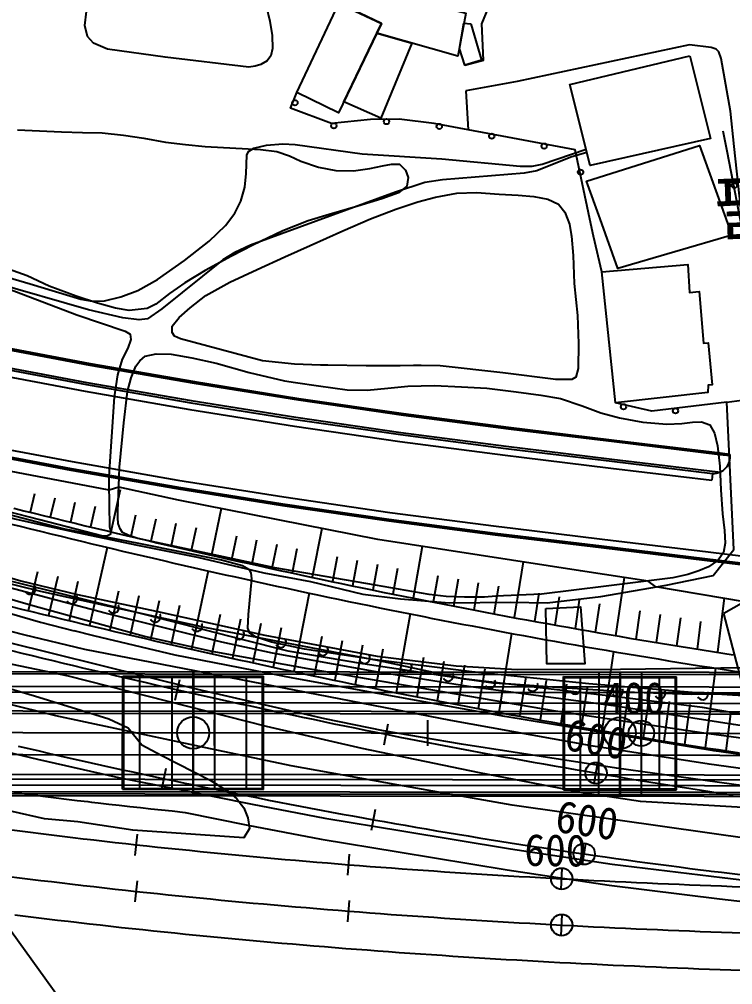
# Model space of a CAD drawing. Header units: millimetres. Extents: x 6886 to 7682, y 1103 to 1809.
# Drawn here: x 7577 to 7643.9, y 1452.1 to 1542.6 of the extents above; entities that cross this region are included whole.
import ezdxf
from ezdxf.xclip import XClip

# ---------------------------------------------------------------- set-up
doc = ezdxf.new("R2010")
doc.units = ezdxf.units.MM
doc.header["$LTSCALE"] = 10
doc.header["$MEASUREMENT"] = 0
doc.header["$XCLIPFRAME"] = 2
for name, color, linetype in [('TN-CABL', 4, 'Continuous'), ('TZ-BASE', 253, 'Continuous'), ('TZ-CABL', 4, 'Continuous')]:
    doc.layers.add(name, color=color, linetype=linetype)
doc.styles.get("Standard").update_dxf_attribs({"font": 'GulimChe.ttf'})
doc.linetypes.add('ZIGZAG', pattern='A,0.0001,-0.2,[131,ltypeshp.shx,S=0.2,R=0,X=-0.2,Y=0],-0.4,[131,ltypeshp.shx,S=0.2,R=180,X=0.2,Y=0],-0.2', length=0.8001)

# ---------------------------------------------------------------- blocks, each defined once
blk = doc.blocks.new('AZ0801')
at = {"color": 0}
blk.add_arc((0, 0), 0.5, 180, 0, dxfattribs=at)
blk = doc.blocks.new('AAC001')
at = {"color": 0}
blk.add_circle((0, -0.25), 0.25, dxfattribs=at)
blk = doc.blocks.new('JD-FGHFFHHF5RSFGS')
at = {"layer": 'TZ-BASE'}
for p, q in [((666.673, 24.383, 44.058), (666.595, 23.738, 44.058)), ((611.158, 22.83), (610.271, 18.915)), ((603.132, 22.457), (602.725, 20.747)), ((605.03, 22.061), (604.611, 20.283)), ((606.926, 21.664), (606.497, 19.823)), ((608.821, 21.268), (608.384, 19.367)), ((620.631, 21.086), (619.708, 16.723)), ((612.607, 20.479), (612.158, 18.468)), ((614.499, 20.085), (614.045, 18.025)), ((616.39, 19.691), (615.932, 17.587)), ((618.28, 19.298), (617.82, 17.153)), ((630.049, 19.23), (629.153, 14.646)), ((622.058, 18.511), (621.596, 16.298)), ((623.945, 18.117), (623.485, 15.878)), ((609.939, 17.453), (608.28, 10.138)), ((625.831, 17.724), (625.374, 15.462)), ((627.717, 17.331), (627.264, 15.052)), ((639.473, 17.549), (638.607, 12.693)), ((631.491, 16.574), (631.044, 14.245)), ((633.379, 16.211), (632.934, 13.849)), ((635.266, 15.847), (634.823, 13.459)), ((637.153, 15.484), (636.714, 13.074)), ((648.927, 16.088), (648.085, 10.87)), ((603.408, 15.172), (602.548, 11.522)), ((605.308, 14.709), (604.458, 11.056)), ((619.398, 15.255), (617.845, 7.917)), ((640.933, 14.793), (640.5, 12.318)), ((658.38, 14.638), (657.593, 9.18)), ((607.208, 14.25), (606.369, 10.595)), ((642.826, 14.464), (642.395, 11.948)), ((644.719, 14.136), (644.29, 11.584)), ((646.613, 13.807), (646.187, 11.224)), ((611.011, 13.345), (610.192, 9.685)), ((612.913, 12.898), (612.104, 9.236)), ((628.866, 13.174), (627.427, 5.812)), ((650.399, 13.15), (649.984, 10.522)), ((652.293, 12.822), (651.885, 10.178)), ((667.776, 12.717), (667.128, 7.622)), ((670.755, 12.992), (667.722, 11.245)), ((614.815, 12.456), (614.017, 8.792)), ((616.718, 12.019), (615.931, 8.352)), ((654.187, 12.493), (653.786, 9.84)), ((656.081, 12.165), (655.689, 9.507)), ((620.525, 11.158), (619.76, 7.486)), ((638.343, 11.216), (637.026, 3.831)), ((659.87, 11.503), (659.498, 8.858)), ((661.765, 11.17), (661.403, 8.541)), ((669.582, 4.238), (667.722, 11.245)), ((622.43, 10.734), (621.676, 7.061)), ((624.335, 10.316), (623.592, 6.639)), ((663.66, 10.837), (663.31, 8.229)), ((665.555, 10.503), (665.218, 7.923)), ((626.24, 9.902), (625.509, 6.223)), ((630.053, 9.089), (629.345, 5.405)), ((647.846, 9.389), (646.652, 1.983)), ((631.96, 8.69), (631.264, 5.004)), ((633.867, 8.296), (633.184, 4.608)), ((635.775, 7.907), (635.104, 4.217)), ((657.379, 7.695), (656.308, 0.269)), ((639.595, 7.145), (638.949, 3.451)), ((641.507, 6.772), (640.873, 3.076)), ((643.42, 6.405), (642.798, 2.706)), ((617.977, 5.8), (617.966, -5.64)), ((618.027, 5.8), (618.016, -5.64)), ((645.334, 6.043), (644.725, 2.341)), ((656.002, 5.743), (655.991, -5.657)), ((657.977, 5.761), (657.966, -5.679)), ((658.027, 5.761), (658.016, -5.679)), ((660.002, 5.739), (659.991, -5.661)), ((666.938, 6.134), (665.991, -1.309)), ((611.392, -5.214), (611.402, 5.386)), ((611.402, 5.386), (624.602, 5.373)), ((611.492, -5.114), (611.502, 5.286)), ((611.502, 5.286), (624.502, 5.273)), ((612.992, -5.116), (613.002, 5.284)), ((616.002, 5.282), (615.992, -5.118)), ((616.313, 3.137), (616.755, 5.088)), ((620.002, 5.278), (619.992, -5.122)), ((622.992, -5.125), (623.002, 5.275)), ((624.492, -5.127), (624.502, 5.273)), ((624.592, -5.227), (624.602, 5.373)), ((649.166, 5.334), (648.581, 1.629)), ((651.083, 4.988), (650.511, 1.281)), ((653.002, 4.647), (652.442, 0.938)), ((652.692, -5.254), (652.702, 5.346)), ((652.702, 5.346), (663.302, 5.336)), ((652.792, -5.154), (652.802, 5.246)), ((652.802, 5.246), (663.202, 5.236)), ((654.292, -5.156), (654.302, 5.244)), ((661.692, -5.163), (661.702, 5.237)), ((663.192, -5.164), (663.202, 5.236)), ((663.291, -5.264), (663.302, 5.336)), ((654.922, 4.312), (654.375, 0.601)), ((658.765, 3.657), (658.242, -0.058)), ((660.689, 3.338), (660.178, -0.379)), ((662.613, 3.024), (662.115, -0.694)), ((664.538, 2.715), (664.053, -1.004)), ((668.393, 2.114), (667.932, -1.609)), ((619.995, -1.122), (619.998, 1.278)), ((635.897, -1.042), (636.289, 0.919)), ((639.995, -1.142), (639.998, 1.258)), ((659.995, -1.161), (659.998, 1.239)), ((655.592, -4.681), (655.927, -2.709)), ((615.07, -5.199), (615.485, -3.242)), ((611.392, -5.214), (624.592, -5.227)), ((611.492, -5.114), (624.492, -5.127)), ((652.692, -5.254), (663.291, -5.264)), ((652.792, -5.154), (663.192, -5.164)), ((634.726, -9.053), (635.079, -7.084)), ((612.567, -11.405), (612.784, -9.417)), ((654.5, -12.258), (654.787, -10.279)), ((632.508, -13.276), (632.666, -11.282)), ((652.489, -14.596), (652.596, -12.599)), ((612.558, -15.773), (612.773, -13.785)), ((632.5, -17.627), (632.657, -15.633)), ((652.482, -18.932), (652.588, -16.935))]:
    blk.add_line(p, q, dxfattribs=at)
for points in [[(600.95, 11.915), (601.917, 11.677), (602.884, 11.44), (603.852, 11.204), (604.819, 10.969), (605.787, 10.735), (606.755, 10.502), (607.723, 10.27), (608.692, 10.04), (609.661, 9.81), (610.63, 9.582), (611.599, 9.354), (612.568, 9.128), (613.538, 8.903), (614.507, 8.679), (615.477, 8.456), (616.448, 8.234), (617.418, 8.014), (618.389, 7.794), (619.36, 7.576), (620.331, 7.359), (621.302, 7.143), (622.274, 6.928), (623.246, 6.715), (624.218, 6.503), (625.19, 6.292), (626.163, 6.082), (627.135, 5.874), (628.108, 5.667), (629.082, 5.461), (630.055, 5.256), (631.029, 5.053), (632.003, 4.851), (632.977, 4.65), (633.951, 4.451), (634.926, 4.253), (635.901, 4.056), (636.876, 3.861), (637.852, 3.667), (638.309, 3.577), (638.826, 3.475), (639.802, 3.284), (640.778, 3.094), (641.754, 2.906), (642.731, 2.719), (643.708, 2.533), (644.685, 2.349), (645.662, 2.166), (646.64, 1.985), (647.618, 1.805), (648.596, 1.626), (649.574, 1.449), (650.553, 1.273), (651.532, 1.099), (652.511, 0.926), (653.49, 0.754), (654.47, 0.584), (655.45, 0.415), (656.43, 0.248), (657.41, 0.082), (658.391, -0.082), (659.371, -0.246), (660.353, -0.407), (661.334, -0.568), (662.315, -0.727), (663.297, -0.884), (664.279, -1.04), (665.261, -1.195), (666.244, -1.349), (667.226, -1.501), (668.209, -1.651), (669.192, -1.8)], [(600.963, 7.792), (601.934, 7.554), (602.906, 7.317), (603.878, 7.081), (604.85, 6.846), (605.822, 6.613), (606.794, 6.38), (607.767, 6.148), (608.74, 5.917), (609.714, 5.688), (610.687, 5.459), (611.661, 5.232), (612.635, 5.006), (613.609, 4.781), (614.584, 4.557), (615.559, 4.334), (616.534, 4.113), (617.509, 3.892), (618.485, 3.673), (619.461, 3.455), (620.437, 3.238), (621.414, 3.022), (622.39, 2.808), (623.367, 2.594), (624.345, 2.382), (625.322, 2.172), (626.3, 1.962), (627.278, 1.754), (628.256, 1.547), (629.235, 1.341), (630.214, 1.137), (631.193, 0.934), (632.172, 0.732), (633.152, 0.532), (634.132, 0.333), (635.112, 0.135), (636.093, -0.061), (637.074, -0.256), (637.533, -0.347), (638.055, -0.45), (639.036, -0.642), (640.018, -0.833), (641, -1.023), (641.982, -1.211), (642.964, -1.397), (643.947, -1.582), (644.93, -1.766), (645.913, -1.949), (646.897, -2.13), (647.88, -2.309), (648.864, -2.487), (649.849, -2.664), (650.833, -2.84), (651.818, -3.014), (652.803, -3.186), (653.788, -3.357), (654.774, -3.527), (655.759, -3.695), (656.745, -3.862), (657.731, -4.028), (658.718, -4.192), (659.705, -4.355), (660.691, -4.516), (661.679, -4.676), (662.666, -4.834), (663.654, -4.991), (664.641, -5.147), (665.629, -5.301), (666.618, -5.454), (667.606, -5.605), (668.595, -5.755)], [(600.76, -8.993), (601.751, -9.12), (602.743, -9.246), (603.736, -9.37), (604.728, -9.492), (605.721, -9.613), (606.714, -9.732), (607.707, -9.849), (608.074, -9.892), (608.7, -9.965), (609.694, -10.079), (610.687, -10.191), (611.681, -10.302), (612.675, -10.411), (613.669, -10.519), (614.664, -10.625), (615.658, -10.73), (616.653, -10.833), (617.648, -10.934), (618.643, -11.034), (619.638, -11.133), (620.633, -11.229), (621.628, -11.325), (622.624, -11.419), (623.62, -11.511), (624.615, -11.602), (625.611, -11.692), (626.608, -11.78), (627.604, -11.867), (628.6, -11.952), (629.597, -12.036), (630.593, -12.118), (631.59, -12.199), (632.587, -12.279), (633.584, -12.357), (634.581, -12.434), (635.578, -12.51), (636.575, -12.584), (637.572, -12.657), (638.57, -12.728), (639.567, -12.799), (640.565, -12.868), (641.563, -12.935), (642.56, -13.002), (643.558, -13.067), (644.556, -13.131), (645.554, -13.193), (646.552, -13.255), (647.551, -13.315), (648.549, -13.374), (649.547, -13.431), (650.546, -13.488), (651.544, -13.543), (652.543, -13.597), (653.541, -13.65), (654.54, -13.702), (655.539, -13.753), (656.537, -13.802), (657.536, -13.851), (658.535, -13.898), (659.534, -13.944), (660.533, -13.99), (661.532, -14.034), (662.531, -14.077), (663.53, -14.118), (664.529, -14.159), (665.529, -14.199), (666.528, -14.238), (667.527, -14.276), (668.526, -14.313), (669.526, -14.348)], [(506.827, 26.032), (532.459, 17.693), (541.556, 14.79), (551.383, 11.735), (559.339, 9.339), (570.934, 6.005), (574.981, 4.925), (581.529, 3.177), (583.564, 2.638), (594.751, -0.323), (603.411, -2.383), (611.011, -4.116), (616.414, -5.163), (623.521, -6.618), (630.333, -7.926), (637.541, -9.106), (647.746, -10.79), (657.257, -12.223), (667.572, -13.491), (675.652, -14.435), (685.236, -15.372), (694.757, -16.266), (699.981, -16.599)], [(601.613, -1.174), (602.587, -1.401), (603.561, -1.626), (604.536, -1.85), (605.511, -2.072), (606.486, -2.293), (607.462, -2.513), (608.438, -2.732), (609.414, -2.949), (610.39, -3.164), (611.367, -3.378), (612.344, -3.591), (613.321, -3.802), (614.299, -4.012), (615.277, -4.221), (616.256, -4.428), (617.234, -4.633), (618.213, -4.837), (619.192, -5.04), (620.172, -5.241), (621.152, -5.44), (622.132, -5.638), (623.112, -5.835), (624.093, -6.029), (625.074, -6.223), (626.056, -6.415), (627.037, -6.605), (628.019, -6.793), (628.83, -6.948), (629.002, -6.981), (629.984, -7.166), (630.967, -7.35), (631.951, -7.532), (632.934, -7.713), (633.918, -7.891), (634.902, -8.069), (635.887, -8.244), (636.871, -8.418), (637.857, -8.591), (638.842, -8.761), (639.827, -8.93), (640.813, -9.098), (641.8, -9.263), (642.786, -9.428), (643.773, -9.59), (644.76, -9.751), (645.747, -9.91), (646.734, -10.068), (647.722, -10.224), (648.71, -10.378), (649.699, -10.53), (650.687, -10.681), (651.676, -10.831), (652.665, -10.978), (653.654, -11.124), (654.644, -11.269), (655.633, -11.411), (656.623, -11.552), (657.614, -11.692), (658.604, -11.83), (659.595, -11.966), (660.586, -12.1), (661.577, -12.233), (662.568, -12.364), (663.56, -12.494), (664.552, -12.621), (665.544, -12.748), (666.366, -12.851), (666.536, -12.872), (667.528, -12.995), (668.521, -13.116), (669.514, -13.236)], [(600.748, -13.373), (601.74, -13.499), (602.732, -13.624), (603.725, -13.746), (604.717, -13.868), (605.71, -13.987), (606.703, -14.105), (607.484, -14.197), (607.697, -14.222), (608.69, -14.336), (609.683, -14.45), (610.677, -14.561), (611.671, -14.671), (612.665, -14.779), (613.659, -14.886), (614.654, -14.991), (615.648, -15.095), (616.643, -15.197), (617.638, -15.298), (618.633, -15.397), (619.628, -15.494), (620.624, -15.59), (621.619, -15.685), (622.615, -15.778), (623.611, -15.87), (624.607, -15.96), (625.603, -16.049), (626.599, -16.136), (627.595, -16.222), (628.592, -16.306), (629.588, -16.389), (630.585, -16.471), (631.582, -16.551), (632.578, -16.63), (633.575, -16.707), (634.572, -16.783), (635.57, -16.858), (636.567, -16.932), (637.564, -17.004), (638.562, -17.075), (639.559, -17.144), (640.557, -17.212), (641.555, -17.279), (642.553, -17.345), (643.551, -17.409), (644.549, -17.472), (645.547, -17.534), (646.545, -17.595), (647.543, -17.654), (648.541, -17.712), (649.54, -17.769), (650.538, -17.825), (651.537, -17.88), (652.535, -17.933), (653.534, -17.986), (654.533, -18.037), (655.531, -18.087), (656.53, -18.136), (657.529, -18.184), (658.528, -18.23), (659.527, -18.276), (660.526, -18.32), (661.525, -18.364), (662.524, -18.406), (663.523, -18.448), (664.522, -18.488), (665.522, -18.527), (666.521, -18.565), (667.52, -18.603), (668.519, -18.639), (669.519, -18.674)], [(601.208, -5.522), (602.194, -5.649), (603.18, -5.773), (604.167, -5.897), (605.153, -6.018), (606.14, -6.138), (607.127, -6.256), (608.116, -6.373), (608.48, -6.416), (609.102, -6.488), (610.09, -6.601), (611.078, -6.713), (612.066, -6.823), (613.055, -6.932), (614.043, -7.039), (615.032, -7.145), (616.021, -7.248), (617.254, -7.376), (623.132, -8.579), (629.982, -9.895), (637.217, -11.079), (647.434, -12.766), (656.986, -14.205), (667.334, -15.476), (675.439, -16.424)], [(600.827, 19.672), (601.786, 19.434), (602.746, 19.196), (603.705, 18.96), (604.665, 18.725), (605.625, 18.491), (606.585, 18.258), (607.545, 18.026), (608.505, 17.795), (609.465, 17.565), (610.426, 17.337), (611.386, 17.109), (612.347, 16.882), (613.308, 16.657), (614.269, 16.433), (615.23, 16.209), (616.191, 15.987), (617.153, 15.766), (618.114, 15.547), (619.076, 15.328), (620.038, 15.111), (621, 14.894), (621.962, 14.679), (622.925, 14.466), (623.887, 14.253), (624.85, 14.042), (625.812, 13.831), (626.775, 13.623), (627.739, 13.415), (628.702, 13.208), (629.665, 13.003), (630.629, 12.8), (631.593, 12.597), (632.556, 12.396), (633.521, 12.196), (634.485, 11.997), (635.449, 11.8), (636.414, 11.604), (637.378, 11.409), (638.343, 11.216), (639.31, 11.024), (639.764, 10.934), (640.271, 10.834), (641.239, 10.645), (642.204, 10.457), (643.17, 10.271), (644.136, 10.086), (645.102, 9.902), (646.069, 9.72), (647.036, 9.539), (648.003, 9.36), (648.97, 9.182), (649.938, 9.005), (650.905, 8.83), (651.873, 8.656), (652.842, 8.484), (653.81, 8.313), (654.779, 8.143), (655.748, 7.974), (656.717, 7.808), (657.687, 7.642), (658.657, 7.478), (659.627, 7.315), (660.597, 7.154), (661.568, 6.994), (662.538, 6.835), (663.509, 6.678), (664.48, 6.522), (665.452, 6.367), (666.423, 6.214), (667.395, 6.062), (668.367, 5.912), (669.339, 5.763)], [(601.189, 21.127), (602.147, 20.89), (603.105, 20.653), (604.063, 20.417), (605.021, 20.182), (605.979, 19.949), (606.938, 19.716), (607.896, 19.484), (608.855, 19.254), (609.813, 19.024), (610.772, 18.796), (611.731, 18.569), (612.69, 18.343), (613.65, 18.117), (614.609, 17.894), (615.568, 17.671), (616.528, 17.449), (617.488, 17.228), (618.448, 17.009), (619.408, 16.791), (620.368, 16.574), (621.328, 16.358), (622.288, 16.143), (623.249, 15.93), (624.21, 15.718), (625.17, 15.507), (626.131, 15.297), (627.093, 15.089), (628.054, 14.881), (629.015, 14.675), (629.977, 14.471), (630.938, 14.267), (631.9, 14.065), (632.862, 13.864), (633.824, 13.665), (634.786, 13.467), (635.749, 13.27), (636.711, 13.074), (637.674, 12.88), (638.637, 12.687), (639.602, 12.495), (640.055, 12.406), (640.561, 12.306), (641.526, 12.117), (642.489, 11.93), (643.453, 11.744), (644.417, 11.559), (645.381, 11.376), (646.345, 11.194), (647.31, 11.014), (648.275, 10.835), (649.24, 10.657), (650.206, 10.481), (651.172, 10.306), (652.138, 10.133), (653.104, 9.961), (654.07, 9.79), (655.037, 9.621), (656.004, 9.453), (656.971, 9.286), (657.938, 9.121), (658.906, 8.957), (659.874, 8.794), (660.842, 8.633), (661.811, 8.474), (662.779, 8.315), (663.748, 8.158), (664.717, 8.003), (665.686, 7.849), (666.656, 7.696), (667.625, 7.545), (668.595, 7.395)], [(669.662, 12.362), (661.366, 13.757), (660.654, 14.293), (654.293, 15.258), (635.309, 18.193), (616.63, 21.875), (611.021, 23.081), (610.123, 22.829), (598.121, 25.105), (584.415, 28.785), (583.177, 28.739), (579.891, 29.626), (561.688, 33.855), (543.538, 38.34), (538.586, 38.423)], [(601.301, -16.971), (602.299, -17.097), (603.297, -17.22), (604.296, -17.342), (605.294, -17.463), (606.293, -17.581), (607.077, -17.673), (607.292, -17.698), (608.291, -17.814), (609.29, -17.927), (610.29, -18.04), (611.289, -18.15), (612.289, -18.259), (613.288, -18.366), (614.288, -18.472), (615.288, -18.576), (616.288, -18.679), (617.289, -18.78), (618.289, -18.88), (619.29, -18.978), (620.29, -19.074), (621.291, -19.169), (622.292, -19.263), (623.293, -19.355), (624.294, -19.446), (625.295, -19.535), (626.296, -19.623), (627.297, -19.709), (628.298, -19.794), (629.3, -19.877), (630.301, -19.959), (631.303, -20.04), (632.305, -20.119), (633.307, -20.197), (634.308, -20.273), (635.31, -20.349), (636.312, -20.422), (637.314, -20.495), (638.316, -20.566), (639.318, -20.636), (640.321, -20.704), (641.323, -20.772), (642.325, -20.837), (643.327, -20.902), (644.33, -20.965), (645.332, -21.028), (646.335, -21.089), (647.337, -21.148), (648.34, -21.207), (649.342, -21.264), (650.345, -21.32), (651.347, -21.375), (652.35, -21.429), (653.353, -21.481), (654.355, -21.532), (655.358, -21.583), (656.361, -21.632), (657.364, -21.68), (658.366, -21.727), (659.369, -21.772), (660.372, -21.817), (661.375, -21.861), (662.378, -21.903), (663.38, -21.945), (664.383, -21.985), (665.386, -22.024), (666.389, -22.063), (667.39, -22.1), (668.393, -22.136), (669.395, -22.172)], [(699.984, -12.595), (698.452, -12.497), (690.569, -11.907), (681.049, -10.976), (670.346, -9.901), (657.801, -8.107), (647.9, -6.687), (637.284, -4.824), (627.201, -3.006), (618.581, -1.21), (610.704, 0.481), (605.132, 1.68), (595.795, 3.97), (587.976, 5.928), (580.78, 7.782)], [(498.047, 5.916), (700.002, 5.72)], [(498.047, 5.716), (700.002, 5.52)], [(498.046, 4.546), (700.001, 4.35)], [(-0.035, 2.05), (19.974, 2.333), (39.983, 2.51), (59.99, 2.603), (79.995, 2.636), (99.998, 2.632), (112.168, 2.621), (699.999, 2.05)], [(0, 0), (19.998, 0.283), (39.997, 0.46), (59.997, 0.553), (79.997, 0.586), (99.997, 0.582), (112.166, 0.571), (699.997, 0)], [(0.035, -2.05), (0.036, -2.05), (20.022, -1.767), (40.011, -1.59), (60.003, -1.497), (79.998, -1.464), (99.996, -1.468), (112.165, -1.479), (699.995, -2.05)], [(498.037, -4.154), (699.992, -4.35)], [(498.036, -5.324), (699.991, -5.52)], [(498.036, -5.524), (699.991, -5.72)]]:
    blk.add_lwpolyline(points, dxfattribs=at)
blk.add_lwpolyline([(236.05, 97.588), (337.402, 73.324, -0.01357), (347.99, 70.483), (405.686, 53.313, -0.010961), (414.116, 50.602), (541.34, 6.583, -0.046142), (550.064, 2.632), (560.033, -3.043, 0.13329), (574.236, -6.708), (580.822, -6.626, -0.244233), (598.936, -15.75), (610.099, -31.218, 0.241251), (620.657, -36.61), (654.321, -36.568)], format="xyb", dxfattribs=at)
for points, elevation in [([(511.591, 57.931), (521.266, 55.397), (530.939, 52.865), (540.614, 50.331), (550.287, 47.799), (556.641, 46.134), (559.921, 45.284), (569.555, 42.885), (579.208, 40.627), (588.893, 38.508), (598.608, 36.526), (608.349, 34.684), (618.115, 32.981), (627.906, 31.418), (637.717, 29.995), (647.565, 28.71), (649.094, 28.524), (657.463, 27.511), (667.39, 26.311), (668.306, 26.2)], 44.058), ([(511.553, 57.785), (521.228, 55.252), (530.901, 52.719), (540.576, 50.186), (550.249, 47.653), (556.603, 45.989), (559.884, 45.138), (569.52, 42.739), (579.175, 40.481), (588.862, 38.361), (598.579, 36.379), (608.322, 34.537), (618.091, 32.834), (627.884, 31.27), (637.697, 29.847), (647.546, 28.561), (649.076, 28.375), (657.445, 27.362), (667.372, 26.162), (668.325, 26.047)], 44.058), ([(511.135, 56.189), (520.81, 53.656), (530.483, 51.123), (540.158, 48.59), (549.831, 46.057), (556.187, 44.392), (559.477, 43.539), (569.132, 41.135), (578.811, 38.871), (588.521, 36.747), (598.261, 34.76), (608.027, 32.913), (617.819, 31.206), (627.635, 29.639), (637.472, 28.212), (647.34, 26.924), (648.877, 26.737), (657.246, 25.724), (667.174, 24.524), (667.376, 24.499)], 44.058), ([(511.084, 55.996), (520.759, 53.462), (530.432, 50.93), (540.107, 48.396), (549.78, 45.864), (556.137, 44.199), (559.428, 43.345), (569.085, 40.941), (578.766, 38.676), (588.48, 36.551), (598.222, 34.564), (607.991, 32.717), (617.786, 31.009), (627.605, 29.441), (637.444, 28.014), (647.315, 26.725), (648.852, 26.538), (657.222, 25.526), (666.673, 24.383)], 44.058), ([(510.92, 55.367), (520.594, 52.833), (530.268, 50.301), (539.942, 47.767), (549.616, 45.235), (555.973, 43.57), (559.268, 42.715), (568.933, 40.309), (578.623, 38.042), (588.345, 35.915), (598.097, 33.926), (607.875, 32.077), (617.679, 30.368), (627.507, 28.798), (637.356, 27.37), (647.234, 26.08), (648.774, 25.893), (657.144, 24.881), (666.595, 23.738)], 44.058), ([(509.224, 48.885), (518.897, 46.352), (528.571, 43.819), (538.245, 41.286), (547.919, 38.753), (554.283, 37.086), (557.618, 36.222), (567.36, 33.796), (577.144, 31.507), (586.959, 29.36), (596.805, 27.351), (606.677, 25.485), (616.575, 23.759), (626.498, 22.175), (636.441, 20.733), (646.396, 19.433), (647.965, 19.242), (656.34, 18.229), (666.268, 17.028), (676.194, 15.827), (686.122, 14.627), (696.05, 13.425), (696.188, 13.409), (700.009, 12.974)], 44.058), ([(509.059, 48.256), (518.732, 45.723), (528.406, 43.191), (538.08, 40.657), (547.754, 38.125), (554.119, 36.457), (557.457, 35.592), (567.208, 33.164), (577, 30.873), (586.825, 28.724), (596.679, 26.714), (606.561, 24.845), (616.468, 23.118), (626.4, 21.532), (636.352, 20.089), (646.314, 18.788), (647.886, 18.597), (656.262, 17.584), (666.19, 16.383), (676.116, 15.182), (679.395, 14.786)], 44.058), ([(509.021, 48.111), (518.694, 45.578), (528.368, 43.045), (538.042, 40.512), (547.716, 37.979), (554.081, 36.312), (557.421, 35.446), (567.173, 33.018), (576.967, 30.727), (586.794, 28.577), (596.65, 26.566), (606.534, 24.698), (616.443, 22.97), (626.378, 21.384), (636.332, 19.94), (646.295, 18.639), (647.868, 18.448), (656.244, 17.435), (666.172, 16.234), (676.098, 15.033), (679.377, 14.637)], 44.058), ([(593.447, 44.852), (602.742, 42.145), (607.468, 40.721), (608.539, 40.517), (609.696, 40.569), (611.233, 40.917), (612.811, 41.511), (614.647, 42.557), (617.187, 44.325), (619.487, 46.148), (621.028, 47.61), (621.92, 48.753), (622.471, 49.9), (622.842, 51.202), (622.972, 52.497), (623.031, 54.197), (623.18, 54.538), (623.689, 54.851), (624.86, 55.131), (626.401, 55.271), (627.559, 55.212), (633.843, 54.319), (641.317, 53.874), (648.638, 53.165), (649.766, 53.177), (650.702, 53.369), (654.828, 54.771)], 41), ([(654.905, 54.463), (653.398, 54.027), (650.205, 52.748), (649.031, 52.527), (641.363, 51.893), (639.713, 51.653), (636.952, 50.725), (623.36, 45.763), (621.922, 45.095), (620.791, 44.384), (615.072, 39.819), (613.726, 38.879), (612.946, 38.776), (611.407, 38.971), (608.193, 39.715), (599.275, 42.286), (598.213, 42.607)], 40), ([(603.296, 19.846), (598.841, 21.002), (591.932, 22.884)], 40), ([(676.154, 3.146), (665.505, 3.784), (655.085, 4.665), (644.114, 5.792), (634.824, 6.943), (628.446, 7.918), (625.332, 8.571), (623.839, 9.058), (623.301, 9.408), (623.134, 9.868), (623.198, 11.167), (623.503, 14.518), (623.448, 15.072), (623.274, 15.356), (622.614, 15.715), (620.644, 16.252), (613.061, 17.775), (605.821, 19.191), (603.296, 19.846)], 40), ([(699.996, -0.183), (689.458, -0.164), (680.525, -0.218), (678.934, -0.057), (671.165, 1.523), (665.746, 2.447), (658.209, 3.393), (643.047, 5.169), (633.901, 6.533), (626.893, 7.735), (622.556, 8.833), (613.571, 11.138), (600.251, 14.436), (595.643, 15.734)], 41), ([(699.994, -3.177), (694.278, -2.973), (685.783, -2.481), (681.218, -2.028), (665.859, 0.047), (651.949, 2.102), (628.769, 6.068), (619.797, 7.709), (613.442, 9.113), (603.201, 11.927), (593.64, 14.657)], 43), ([(699.995, -1.71), (692.889, -1.535), (683.267, -1.166), (680.166, -0.869), (668.644, 0.869), (657.618, 2.576), (643.796, 4.403), (634.97, 5.819), (625.439, 7.532), (620.673, 8.572), (609.752, 11.286), (594.778, 15.269)], 42), ([(592.054, 13.805), (603.694, 10.446), (606.835, 9.635)], 44), ([(699.989, -8.162), (694.679, -7.8), (685.05, -6.831), (672.034, -5.227), (657.668, -3.23), (643.144, -0.977), (635.844, 0.265), (630.326, 1.383), (618.039, 4.222), (596.109, 9.669), (588.169, 11.717)], 46), ([(699.991, -6.147), (683.833, -4.965), (675.666, -4.141), (666.345, -2.872), (655.478, -1.159), (642.155, 1.243), (607.838, 7.874), (602.139, 9.244), (593.482, 11.476)], 45), ([(699.992, -4.675), (684.335, -3.504), (673.16, -2.484), (666.797, -1.626), (647.22, 1.598), (627.37, 5.187), (616.309, 7.363), (608.702, 9.15), (606.835, 9.635)], 44), ([(586.947, 7.911), (598.135, 5.021), (603.141, 3.548), (610.085, 1.396), (611.907, 0.552), (613.176, -1.035), (615.003, -2.013), (619.581, -4.354), (621.331, -5.442), (622.109, -6.124), (622.736, -6.944), (623.12, -7.885), (623.279, -8.891), (622.743, -9.75), (612.357, -9.053), (607.181, -8.253), (604.075, -7.979), (601.046, -7.3), (596.949, -6.665), (589.937, -4.618), (586.899, -3.819), (585.716, -3.401)], 48), ([(670.566, -6.995), (659.916, -6.361), (654.749, -5.564), (644.833, -3.679), (633.826, -1.403), (624.862, 0.664), (606.321, 5.375), (600.318, 6.632), (596.158, 7.425)], 47)]:
    blk.add_lwpolyline(points, dxfattribs=dict(at, elevation=elevation))
for points in [[(624.831, 68.191, 43.487), (625.195, 66.758, 43.487), (625.411, 65.419, 43.436), (625.435, 64.204, 43.298), (625.292, 63.515, 43.293), (624.95, 63.036, 43.237), (624.349, 62.693, 43.288), (623.812, 62.543, 43.293), (623.212, 62.446, 43.288), (615.371, 63.39, 43.201), (609.967, 64.143, 43.334), (608.65, 64.706, 43.334), (608.094, 65.319, 43.349), (607.857, 66.344, 43.533), (608.008, 67.68, 43.614)], [(643.446, 62.651, 43.722), (645.21, 63.108, 42.431), (645.051, 66.499, 42.517), (645.633, 67.939, 42.65), (645.985, 68.758, 42.875), (646.187, 69.665, 43.155), (646.238, 70.5, 43.38), (646.165, 71.463, 43.518), (646.042, 72.586, 43.548), (645.964, 73.057, 43.569)], [(632.253, 68.15, 44.291), (633.2, 70.176, 44.048), (643.548, 67.51, 44.012), (642.815, 63.471, 44.16), (635.204, 65.637, 44.368), (635.646, 66.554, 44.37), (632.253, 68.15, 44.291)], [(631.668, 68.425, 44.278), (635.646, 66.554, 44.37), (631.611, 58.173, 44.354), (627.708, 60.062, 44.257), (631.668, 68.425, 44.278)], [(644.021, 66.521, 43.666), (645.009, 63.109, 43.589), (643.446, 62.651, 43.722), (642.947, 64.196, 44.134), (643.377, 66.569, 44.047), (644.021, 66.521, 43.666)], [(638.504, 64.698, 44.278), (635.597, 57.673, 44.104), (632.106, 59.201, 44.356), (635.204, 65.637, 44.368), (638.504, 64.698, 44.278)], [(668.71, 55.003, 40.751), (668.353, 58.313, 40.522), (667.481, 63.259, 40.946), (667.265, 63.875, 41.022), (667.018, 64.144, 41.022), (666.531, 64.305, 41.032), (664.518, 64.543, 41.43), (648.355, 61.095, 42.329), (643.558, 60.224, 42.451)], [(601.53, 56.58, 41.553), (605.653, 56.39, 41.41), (607.63, 56.323, 41.405), (609.483, 56.294, 41.405), (611.476, 56.066, 41.401), (613.39, 55.794, 41.218), (615.404, 55.436, 41.071), (617.283, 55.216, 41.086), (619.129, 55.003, 40.938), (624.313, 54.72, 40.81), (625.833, 54.552, 40.697), (627.044, 54.145, 40.672), (628.095, 53.639, 40.677), (629.733, 53.075, 40.677), (631.372, 52.775, 40.682), (633.026, 52.747, 40.692), (634.548, 52.967, 40.712), (635.735, 53.213, 40.717), (636.599, 53.372, 40.717), (637.341, 53.347, 40.643), (637.898, 52.806, 40.397), (638.163, 52.095, 40.417), (638.024, 51.285, 40.417), (637.246, 50.684, 40.417), (635.686, 50.109, 40.417), (633.441, 49.42, 40.421), (630.745, 48.656, 40.328), (628.781, 48.042, 40.264), (626.396, 47.128, 40.279), (623.596, 45.777, 40.294), (621.58, 44.724, 40.294), (619.132, 43.381, 40.298), (617.217, 42.243, 40.397), (615.793, 41.255, 40.495), (614.5, 40.239, 40.608), (613.704, 39.848, 40.658), (612.016, 39.657, 40.707), (610.709, 39.872, 40.84), (609.051, 40.328, 40.977), (607.046, 40.981, 41.046), (604.52, 41.939, 41.051), (602.442, 42.902, 41.105), (600.701, 43.532, 41.15)], [(664.543, 63.524, 43.701), (666.477, 55.757, 43.145), (655.215, 53.228, 43.563), (653.311, 60.82, 44.043), (664.543, 63.524, 43.701)], [(655.259, 47.774, 41.798), (653.796, 54.695, 42.854), (647.46, 55.905, 42.926), (640.599, 57.184, 43.033), (637.312, 57.573, 43.033), (634.634, 57.553, 43.553), (630.973, 57.175, 43.875), (627.13, 58.596, 44.079), (627.708, 60.062, 44.308)], [(643.558, 60.224, 42.451), (643.788, 56.589, 42.983)], [(667.638, 56.495, 41.017), (668.002, 54.623, 41.08)], [(603.089, 19.735, 40.216), (607.119, 18.842, 40.206), (612.787, 17.659, 40.048), (618.419, 16.537, 39.9), (624.636, 15.06, 39.854), (629.001, 14.242, 39.736), (633.914, 13.083, 39.583), (637.43, 12.638, 39.553), (642.005, 12.258, 39.486), (647.781, 12.324, 39.226), (651.18, 12.265, 39.068), (656.199, 12.862, 38.94), (662.325, 13.924, 38.859), (666.743, 14.816, 38.741), (668.655, 17.257, 38.752), (668.006, 31.065, 41.757), (671.287, 31.487, 41.257), (670, 42.161, 41.043), (669.674, 46.039, 41.369), (668.71, 55.003, 40.751)], [(656.135, 48.245, 41.983), (654.87, 51.782, 41.844), (665.453, 55.104, 41.655), (666.011, 53.552, 41.718)], [(668.002, 54.623, 41.08), (669.674, 46.039, 41.369), (670, 42.161, 41.043)], [(666.011, 53.552, 41.718), (668.474, 46.701, 41.997)], [(630.617, 34.53, 39.522), (629.933, 34.54, 39.522), (627.493, 34.63, 39.522), (624.502, 34.929, 39.522), (616.813, 36.986, 39.522), (616.267, 37.24, 39.522), (616.048, 37.6, 39.522), (616.048, 38.168, 39.522), (616.683, 38.999, 39.522), (617.706, 39.909, 39.522), (619.195, 41.041, 39.522), (621.44, 42.296, 39.522), (623.994, 43.501, 39.522), (626.583, 44.672, 39.522), (628.974, 45.729, 39.522), (632.032, 47.108, 39.522), (634.632, 48.229, 39.522), (637.004, 49.13, 39.522), (639.067, 49.832, 39.522), (640.719, 50.262, 39.522), (642.701, 50.637, 39.522), (644.559, 50.69, 39.522), (646.687, 50.563, 39.522), (648.458, 50.443, 39.522), (649.938, 50.328, 39.522), (651.252, 50.09, 39.522), (652.232, 49.623, 39.522), (652.833, 48.859, 39.522), (653.253, 47.751, 39.522), (653.416, 46.784, 39.522)], [(668.474, 46.701, 41.997), (657.801, 43.588, 42.165), (656.135, 48.245, 41.983)], [(656.307, 43.258, 42.548), (655.506, 46.605, 41.619), (655.259, 47.774, 41.798)], [(653.416, 46.784, 39.522), (653.446, 46.608, 39.522), (653.603, 44.814, 39.522), (653.707, 42.189, 39.522), (654.014, 39.17, 39.522), (654.125, 36.551, 39.522), (654.096, 34.201, 39.522), (653.875, 33.399, 39.522), (653.488, 33.169, 39.522), (653.024, 33.184, 39.522), (651.998, 33.18, 39.522), (647.017, 33.814, 39.522), (641.147, 34.467, 39.522), (639.364, 34.501, 39.522), (638.65, 34.503, 39.522), (637.409, 34.466, 39.522), (634.227, 34.478, 39.522)], [(584.617, 29.407, 39.988), (587.395, 41.341, 39.984), (587.624, 42.31, 39.984), (588.123, 43.2, 39.984), (588.614, 43.565, 39.984), (589.168, 43.707, 39.984), (589.973, 43.814, 39.984), (600.788, 41.658, 39.984), (607.088, 39.238, 39.984), (611.628, 37.724, 39.984), (612.087, 37.417, 39.984), (612.175, 36.921, 39.984), (611.886, 36.116, 39.984), (611.348, 35.084, 39.984), (610.91, 33.62, 39.984), (610.608, 31.546, 39.984), (610.103, 24.091, 39.984), (610.111, 23.51, 39.984)], [(656.307, 43.258, 44.064), (664.366, 43.973, 43.752), (664.528, 41.341, 44.007), (665.421, 41.436, 44.007), (665.823, 36.573, 44.038), (666.254, 36.618, 44.038), (666.65, 32.682, 44.058), (666.278, 32.643, 44.053), (666.238, 31.961, 44.053), (657.58, 31, 44.058), (656.307, 43.258, 44.064)], [(611.518, 29.108, 39.741), (611.851, 32.061, 39.741), (612.184, 33.351, 39.721), (612.64, 34.417, 39.68), (613.012, 34.946, 39.599), (613.507, 35.356, 39.604), (614.529, 35.578, 39.604), (615.948, 35.549, 39.604), (617.876, 35.212, 39.604), (620.158, 34.705, 39.604), (623.254, 33.843, 39.593), (626.548, 33.059, 39.604), (627.593, 32.905, 39.604)], [(634.227, 34.478, 39.522), (630.617, 34.53, 39.522)], [(627.593, 32.905, 39.604), (629.757, 32.586, 39.604), (632.443, 32.204, 39.599), (634.322, 32.195, 39.481), (636.238, 32.376, 39.451), (638.129, 32.566, 39.445), (640.619, 32.626, 39.451), (643.143, 32.502, 39.451), (645.515, 32.364, 39.4), (648.269, 32.017, 39.221), (650.59, 31.721, 39.231), (652.419, 31.409, 39.185), (654.47, 30.709, 39.083), (656.215, 30.045, 39.083), (657.969, 29.582, 39.088), (660.148, 29.174, 39.088), (662.387, 28.991, 39.088), (663.802, 29.056, 39.073), (664.788, 29.174, 38.991), (665.64, 29.219, 38.93), (666.413, 28.925, 38.838), (666.858, 28.145, 38.848), (667.126, 26.962, 38.848), (667.345, 25.052, 38.848), (667.436, 22.858, 38.848), (667.591, 20.597, 38.848), (667.78, 19.019, 38.726), (667.86, 17.836, 38.609), (667.703, 16.967, 38.609), (667.204, 16.268, 38.609), (666.298, 15.634, 38.609), (665.394, 15.26, 38.609), (664.354, 14.926, 38.609), (662.943, 14.597, 38.609), (656.698, 13.831, 38.644), (650.64, 13.083, 38.859), (646.372, 12.882, 38.961), (645.288, 12.78, 38.976), (643.434, 12.773, 38.976), (641.723, 12.845, 39.027), (640.118, 13.042, 39.134), (635.101, 13.927, 39.262), (625.666, 15.54, 39.42), (612.812, 18.292, 40.027), (611.982, 18.561, 39.905), (611.385, 18.852, 39.91), (611.153, 19.186, 39.91), (610.986, 19.694, 39.91), (610.954, 20.236, 39.91), (610.953, 20.889, 39.91), (611.059, 24.019, 39.878)], [(668.006, 31.065, 41.757), (660.977, 30.207, 42.63), (657.58, 31, 43.079)], [(603.632, 20.027, 39.984), (597.277, 21.671, 39.984), (584.482, 25.445, 39.984), (584.096, 25.67, 39.984), (583.91, 25.982, 39.984), (583.818, 26.367, 39.984), (583.809, 26.687, 39.984), (583.789, 26.982, 39.984), (584.617, 29.407, 39.988)], [(611.059, 24.019, 39.878), (611.091, 24.963, 39.869), (611.518, 29.108, 39.741)], [(590.745, 22.917, 40.761), (595.732, 21.721, 40.655), (601.291, 20.134, 40.221), (603.089, 19.735, 40.216)], [(610.111, 23.51, 39.984), (610.171, 19.372, 39.984), (610.287, 18.869, 39.984), (610.215, 18.66, 39.984), (609.985, 18.526, 39.984), (609.802, 18.499, 39.984), (609.536, 18.5, 39.984), (603.632, 20.027, 39.984)], [(677.613, 3.622, 38.41), (670.463, 3.711, 39.711), (664.697, 3.671, 40.19), (659.349, 3.862, 40.65), (652.552, 4.277, 41.089), (647.765, 4.622, 41.323), (646.107, 4.724, 41.487), (643.432, 5.091, 41.594), (635.44, 6.82, 41.859), (619.09, 9.931, 42.145), (603.737, 13.305, 42.318), (595.089, 15.436, 42.436)], [(596.118, 15.989, 40.597), (601.841, 14.318, 40.476), (607.169, 13.041, 40.435), (614.548, 11.47, 40.441), (624.704, 9.232, 40.073), (635.253, 7.257, 40.053), (642.643, 6.36, 39.614), (648.362, 6.024, 39.497), (658.058, 6.029, 39.134), (674.476, 6.257, 38.675), (677.998, 6.105, 37.578), (690.18, 7.089, 37.823), (693.853, 7.688, 37.981), (698.083, 7.533, 38.272), (698.232, 4.427, 38.308), (700.001, 4.394, 38.279)]]:
    blk.add_polyline3d(points, dxfattribs=at)
blk.add_polyline3d([(651.055, 11.736, 39.226), (654.313, 11.867, 39.058), (654.691, 6.555, 39.211), (651.144, 6.554, 39.221)], close=True, dxfattribs=at)
for centre, radius in [((617.997, 0.08), 1.5), ((657.997, 0.041), 1.5), ((659.997, 0.039), 1.2), ((655.759, -3.695), 1), ((654.644, -11.269), 1), ((652.543, -13.597), 1), ((652.535, -17.933), 1)]:
    blk.add_circle(centre, radius, dxfattribs=at)
blk.add_arc((666.778, 25.931, 44.058), 1.551, 266.09134, 10.00393, dxfattribs=at)
at = {"layer": 'TZ-BASE', "rotation": 28.44912486134563}
for name, p in [('AAC001', (627.424, 59.342, 44.196)), ('AAC001', (631.061, 57.184, 43.867)), ('AAC001', (636.002, 57.563, 43.287)), ('AAC001', (640.949, 57.118, 43.027)), ('AAC001', (645.864, 56.203, 42.951)), ('AAC001', (650.776, 55.272, 42.888)), ('AAC001', (654.19, 52.832, 42.57)), ('AAC001', (668.593, 51.59, 41.182)), ('AAC001', (658.21, 30.853, 42.995)), ('AAC001', (663.08, 30.463, 42.369)), ('AZ0801', (602.74, 13.551, 42.332)), ('AZ0801', (606.641, 12.667, 42.286)), ('AZ0801', (610.547, 11.809, 42.241)), ('AZ0801', (614.454, 10.95, 42.197)), ('AZ0801', (618.36, 10.092, 42.153)), ('AZ0801', (622.285, 9.323, 42.089)), ('AZ0801', (626.214, 8.576, 42.02)), ('AZ0801', (630.143, 7.828, 41.952)), ('AZ0801', (634.072, 7.081, 41.883)), ('AZ0801', (637.987, 6.269, 41.775)), ('AZ0801', (641.894, 5.423, 41.645)), ('AZ0801', (645.833, 4.761, 41.498)), ('AZ0801', (649.812, 4.475, 41.223)), ('AZ0801', (653.796, 4.201, 41.008)), ('AZ0801', (657.781, 3.958, 40.751)), ('AZ0801', (661.764, 3.776, 40.442)), ('AZ0801', (665.748, 3.679, 40.103))]:
    blk.add_blockref(name, p, dxfattribs=at)
at = {"layer": 'TZ-BASE'}
for s, height, rotation, p in [('팔현마을', 5, 2.09301, (666.849, 46.733, -17)), ('400', 3, 359.94437, (656.398, 1.842)), ('600', 3, 350.34973, (652.663, -1.492)), ('600', 3, 351.7478, (651.821, -9.177)), ('600', 3, 359.28975, (649.025, -12.386))]:
    blk.add_text(s, height=height, rotation=rotation, dxfattribs=at).set_placement(p)

msp = doc.modelspace()

# ---------------------------------------------------------------- linework, layer by layer
at = {"layer": 'TN-CABL', "linetype": 'ZIGZAG', "ltscale": 0.5}
for points in [[(7470.794, 1478.638), (7675.293, 1478.44)], [(7470.786, 1470.922), (7675.286, 1470.724)]]:
    msp.add_lwpolyline(points, dxfattribs=at)
at = {"layer": 'TZ-CABL', "flags": 128}
for points in [[(7470.586, 1479.639), (7675.294, 1479.44)], [(7470.794, 1478.638), (7675.293, 1478.44)], [(7470.584, 1477.639), (7675.292, 1477.44)], [(7470.578, 1471.922), (7675.287, 1471.724)], [(7470.786, 1470.922), (7675.286, 1470.724)], [(7470.576, 1469.922), (7675.285, 1469.724)]]:
    msp.add_lwpolyline(points, dxfattribs=at)

# ---------------------------------------------------------------- block references
at = {"layer": 'TZ-BASE'}
ref = msp.add_blockref('JD-FGHFFHHF5RSFGS', (6975.294, 1475.619), dxfattribs=at)
XClip(ref).set_block_clipping_path([(1.2904532464, -74.9979808822), (260.0220382386, -74.5728554974), (659.9232409142, -74.9611279262), (699.9238423978, -74.9611632133), (700.0694803054, 75.0388367882), (660.068878978, 75.0388013723), (259.9716238311, 75.4272641526), (-1.2904532465, 74.9979808817)])

doc.saveas('drawing.dxf')
